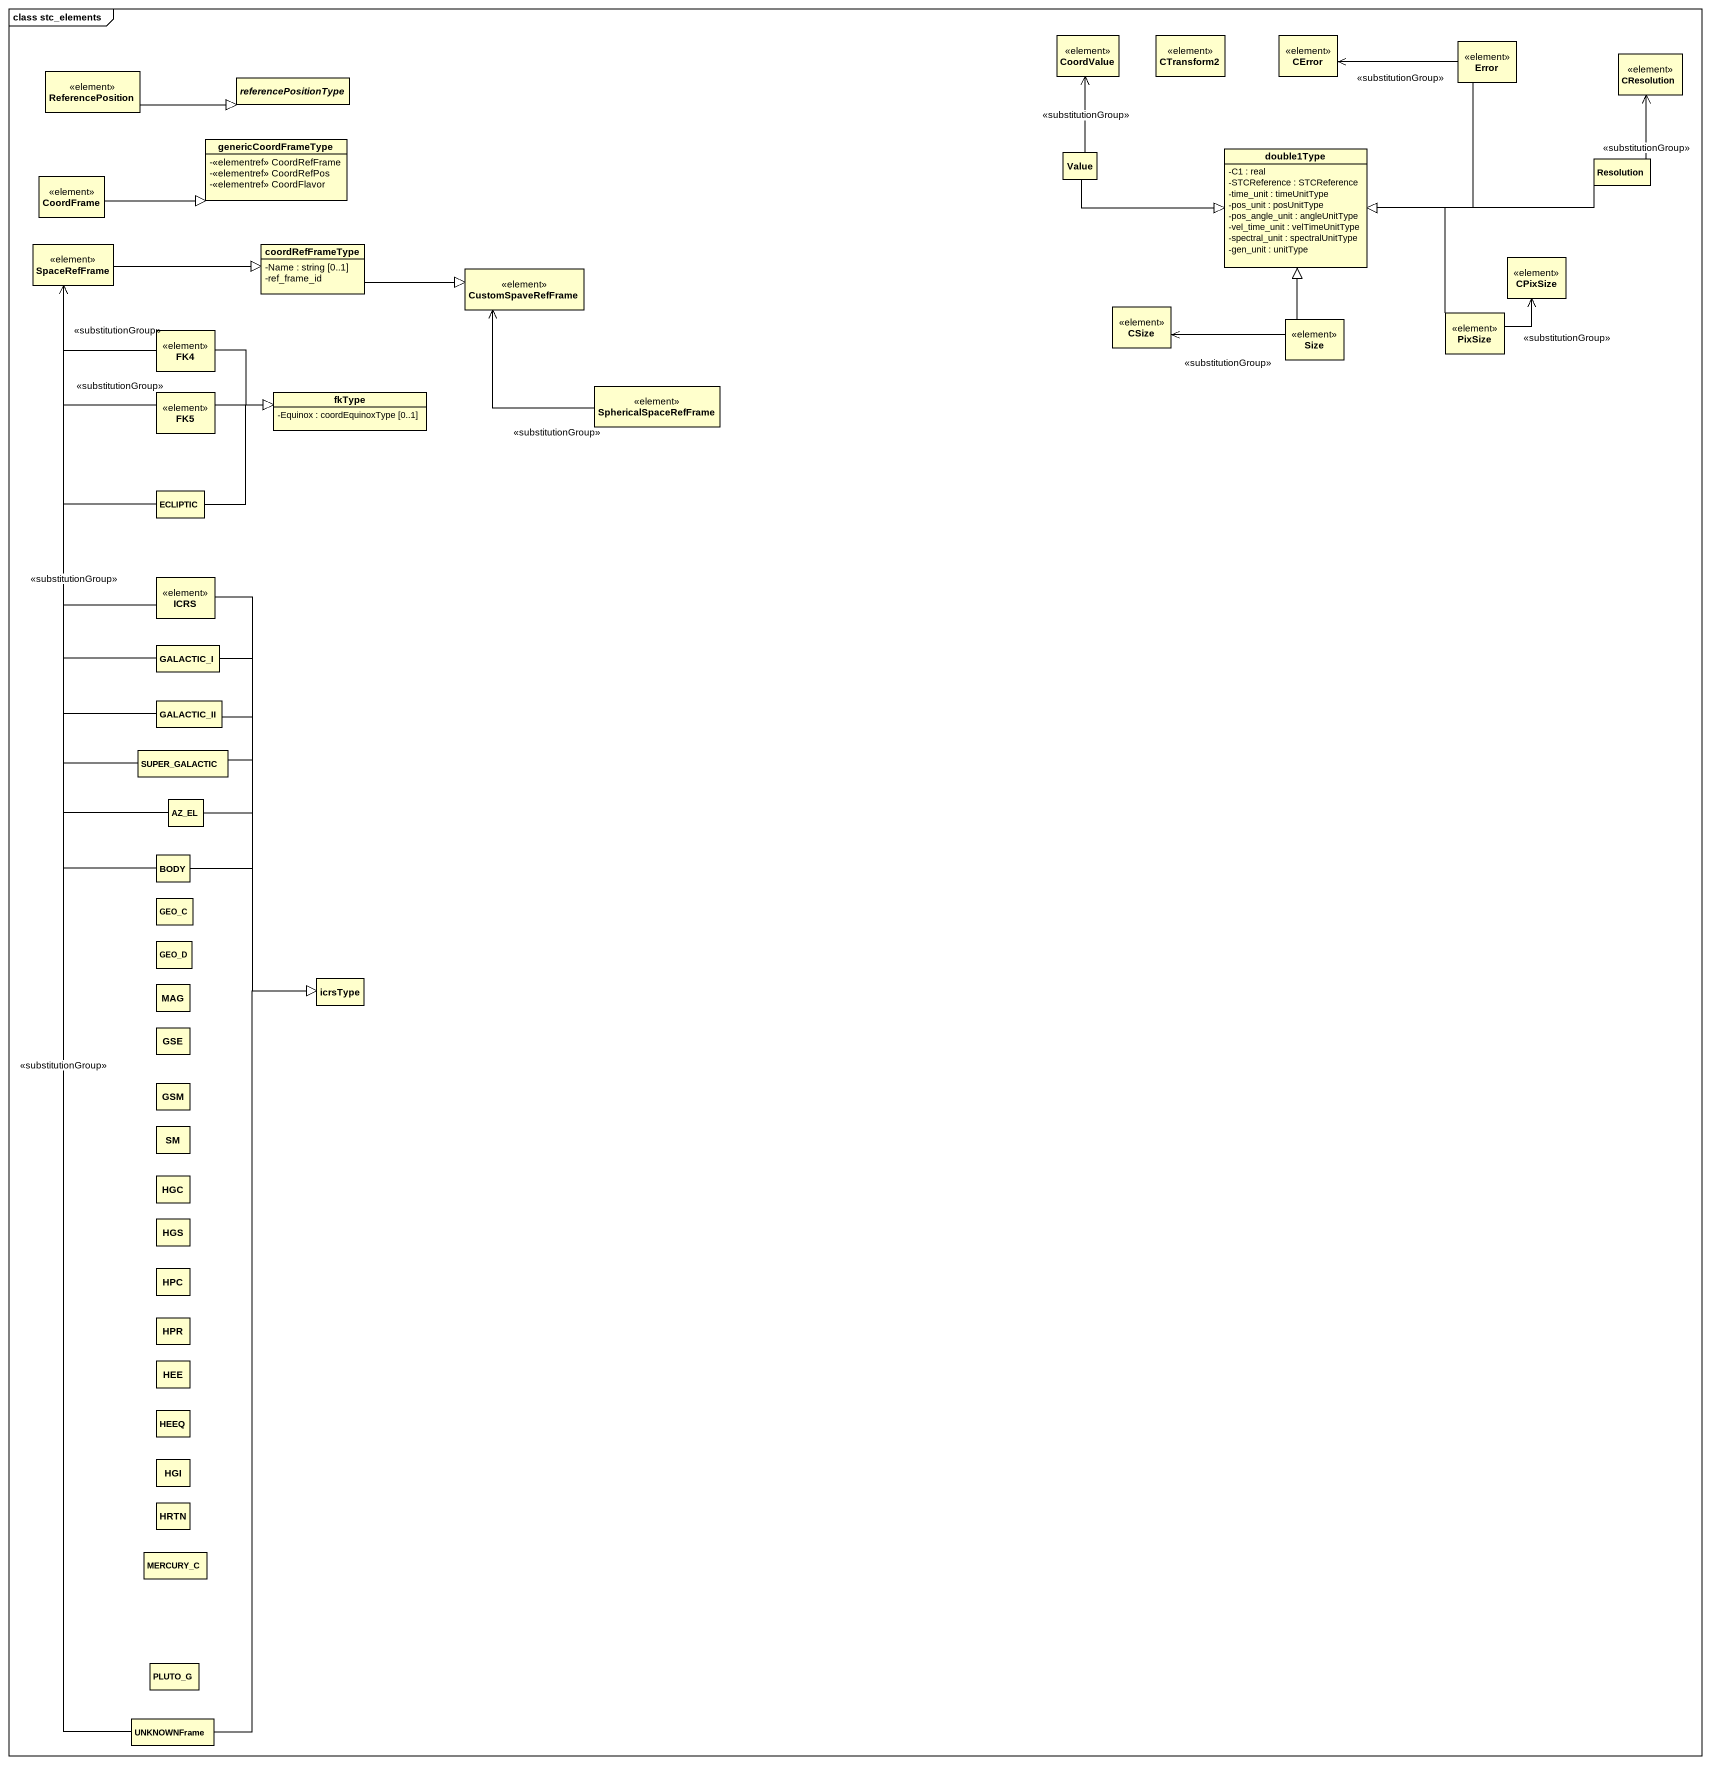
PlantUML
@startuml
mainframe class stc_elements
hide circle
hide empty members
skinparam classAttributeIconSize 0
class CoordValue <<element>>
class CTransform2 <<element>>
class CError <<element>>
class Error <<element>>
class ReferencePosition <<element>>
abstract class referencePositionType
class CResolution <<element>>
class genericCoordFrameType {
  -<<elementref>> CoordRefFrame
  -<<elementref>> CoordRefPos
  -<<elementref>> CoordFlavor
}
class Value
class double1Type {
  -C1 : real
  -STCReference : STCReference
  -time_unit : timeUnitType
  -pos_unit : posUnitType
  -pos_angle_unit : angleUnitType
  -vel_time_unit : velTimeUnitType
  -spectral_unit : spectralUnitType
  -gen_unit : unitType
}
class Resolution
class CoordFrame <<element>>
class SpaceRefFrame <<element>>
class coordRefFrameType {
  -Name : string [0..1]
  -ref_frame_id
}
class CustomSpaveRefFrame <<element>>
class CPixSize <<element>>
class CSize <<element>>
class Size <<element>>
class PixSize <<element>>
class FK4 <<element>>
class FK5 <<element>>
class fkType {
  -Equinox : coordEquinoxType [0..1]
}
class SphericalSpaceRefFrame <<element>>
class ECLIPTIC
class ICRS <<element>>
class GALACTIC_I
class GALACTIC_II
class SUPER_GALACTIC
class AZ_EL
class BODY
class GEO_C
class GEO_D
class MAG
class icrsType
class GSE
class GSM
class SM
class HGC
class HGS
class HPC
class HPR
class HEE
class HEEQ
class HGI
class HRTN
class MERCURY_C
class PLUTO_G
class UNKNOWNFrame
Error -left-> CError : <<substitutionGroup>>
Error --|> double1Type
ReferencePosition -right-|> referencePositionType
Value -up-> CoordValue : <<substitutionGroup>>
Value -right-|> double1Type
Resolution -up-> CResolution : <<substitutionGroup>>
Resolution -left-|> double1Type
CoordFrame -right-|> genericCoordFrameType
SpaceRefFrame -right-|> coordRefFrameType
coordRefFrameType -right-|> CustomSpaveRefFrame
Size -up-|> double1Type
Size -left-> CSize : <<substitutionGroup>>
PixSize -up-|> double1Type
PixSize -up-> CPixSize : <<substitutionGroup>>
FK4 -up-> SpaceRefFrame : <<substitutionGroup>>
FK4 -right-|> fkType
FK5 -up-> SpaceRefFrame : <<substitutionGroup>>
FK5 -right-|> fkType
SphericalSpaceRefFrame -up-> CustomSpaveRefFrame : <<substitutionGroup>>
ECLIPTIC -up-> SpaceRefFrame
ECLIPTIC -right-|> fkType
ICRS -up-> SpaceRefFrame : <<substitutionGroup>>
ICRS --|> icrsType
GALACTIC_I -up-> SpaceRefFrame
GALACTIC_I --|> icrsType
GALACTIC_II -up-> SpaceRefFrame
GALACTIC_II --|> icrsType
SUPER_GALACTIC -up-> SpaceRefFrame
SUPER_GALACTIC --|> icrsType
AZ_EL -up-> SpaceRefFrame
AZ_EL --|> icrsType
BODY -up-> SpaceRefFrame
BODY --|> icrsType
UNKNOWNFrame -up-> SpaceRefFrame : <<substitutionGroup>>
UNKNOWNFrame -up-|> icrsType
@enduml
